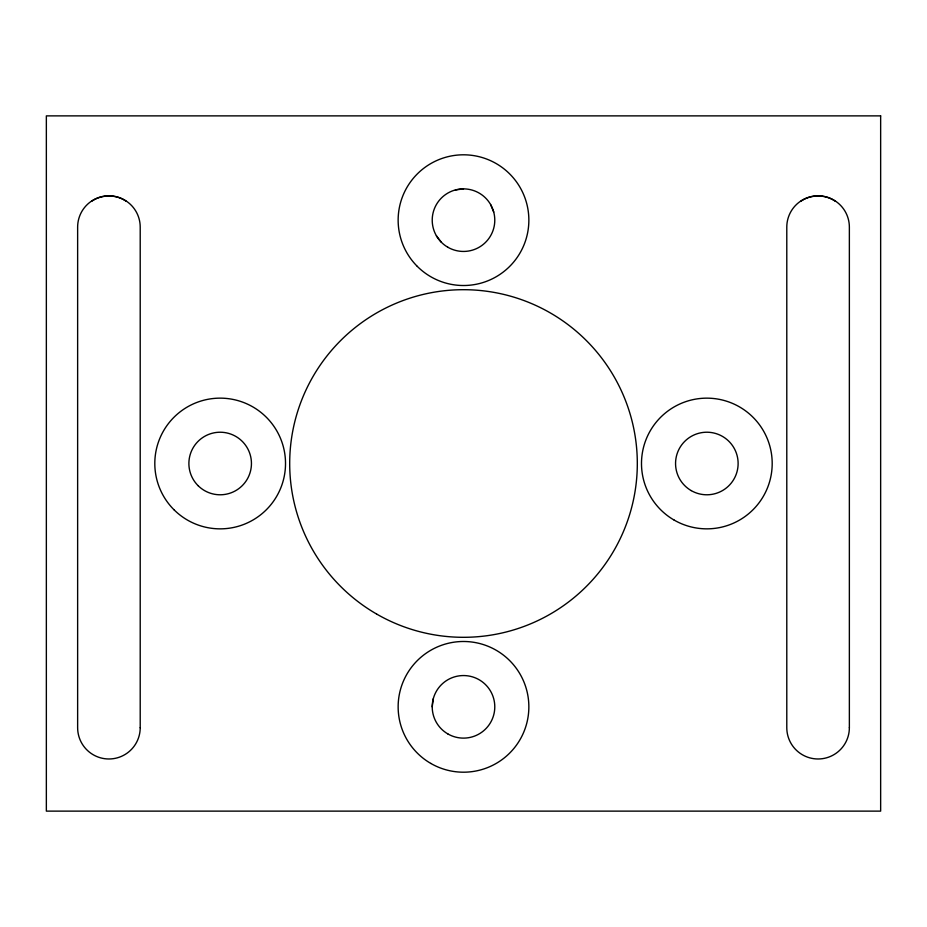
<?xml version="1.0" encoding="UTF-8"?>
<svg xmlns="http://www.w3.org/2000/svg" width="927" height="927" viewBox="0 0 927 927"><rect width="100%" height="100%" fill="white"/><g stroke="black" fill="none" stroke-linecap="round" stroke-linejoin="round"><path stroke-width="1.39" d="M432.214 706.837L433.28 698.738M91.553 201.344C101.599 194.23 116.269 194.16 126.304 201.356M800.708 201.344C810.754 194.23 825.424 194.16 835.459 201.356M463.5 188.876L455.4 189.942M441.379 242.283L436.408 235.806M490.592 204.519L493.72 212.063M880.65 115.875L46.35 115.875L46.35 811.125L880.65 811.125L880.65 115.875M849.364 727.695L849.364 227.115A31.286 31.286 0 0 0 818.077 195.829A31.286 31.286 0 0 0 786.791 227.115L786.791 727.695A31.286 31.286 0 0 0 818.077 758.981A31.286 31.286 0 0 0 849.364 727.695M140.209 727.695L140.209 227.115A31.286 31.286 0 0 0 108.922 195.829A31.286 31.286 0 0 0 77.636 227.115L77.636 727.695A31.286 31.286 0 0 0 108.922 758.981A31.286 31.286 0 0 0 140.209 727.695M447.857 733.929A31.286 31.286 0 0 0 494.786 706.837A31.286 31.286 0 0 0 447.857 679.746A31.286 31.286 0 0 0 447.857 733.929M691.194 490.592A31.286 31.286 0 0 0 738.124 463.5A31.286 31.286 0 0 0 691.194 436.408A31.286 31.286 0 0 0 691.194 490.592M447.857 247.254A31.286 31.286 0 0 0 494.786 220.162A31.286 31.286 0 0 0 447.857 193.071A31.286 31.286 0 0 0 447.857 247.254M198.042 485.621A31.286 31.286 0 0 0 250.383 471.6A31.286 31.286 0 0 0 212.063 433.291A31.286 31.286 0 0 0 198.042 485.621M376.594 614.022A173.812 173.812 0 0 0 637.312 463.5A173.812 173.812 0 0 0 376.594 312.978A173.812 173.812 0 0 0 376.594 614.022M430.823 763.442A65.353 65.353 0 0 0 528.853 706.837A65.353 65.353 0 0 0 430.823 650.244A65.353 65.353 0 0 0 430.823 763.442M674.161 520.093A65.353 65.353 0 0 0 772.191 463.5A65.353 65.353 0 0 0 674.161 406.907A65.353 65.353 0 0 0 674.161 520.093M417.289 266.373A65.353 65.353 0 0 0 526.629 237.08A65.353 65.353 0 0 0 446.582 157.034A65.353 65.353 0 0 0 417.289 266.373M173.952 509.711A65.353 65.353 0 0 0 283.291 480.418A65.353 65.353 0 0 0 203.245 400.371A65.353 65.353 0 0 0 173.952 509.711"/></g></svg>
